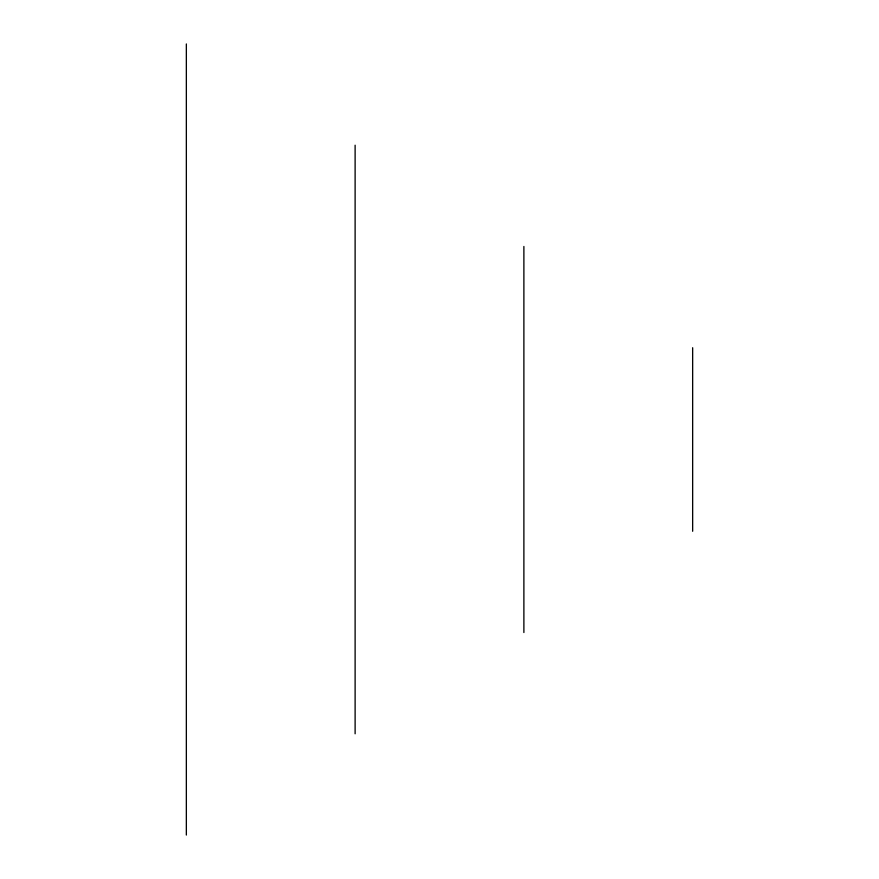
<?xml version="1.0" encoding="UTF-8"?>
<svg xmlns="http://www.w3.org/2000/svg" width="879" height="879" viewBox="0 0 879 879"><rect width="100%" height="100%" fill="white"/><g stroke="black" fill="none" stroke-linecap="round" stroke-linejoin="round"><path stroke-width="1.32" d="M692.652 347.732L692.652 531.268M523.884 246.472L523.884 632.528M355.116 145.211L355.116 733.789M186.348 43.95L186.348 835.05"/></g></svg>
